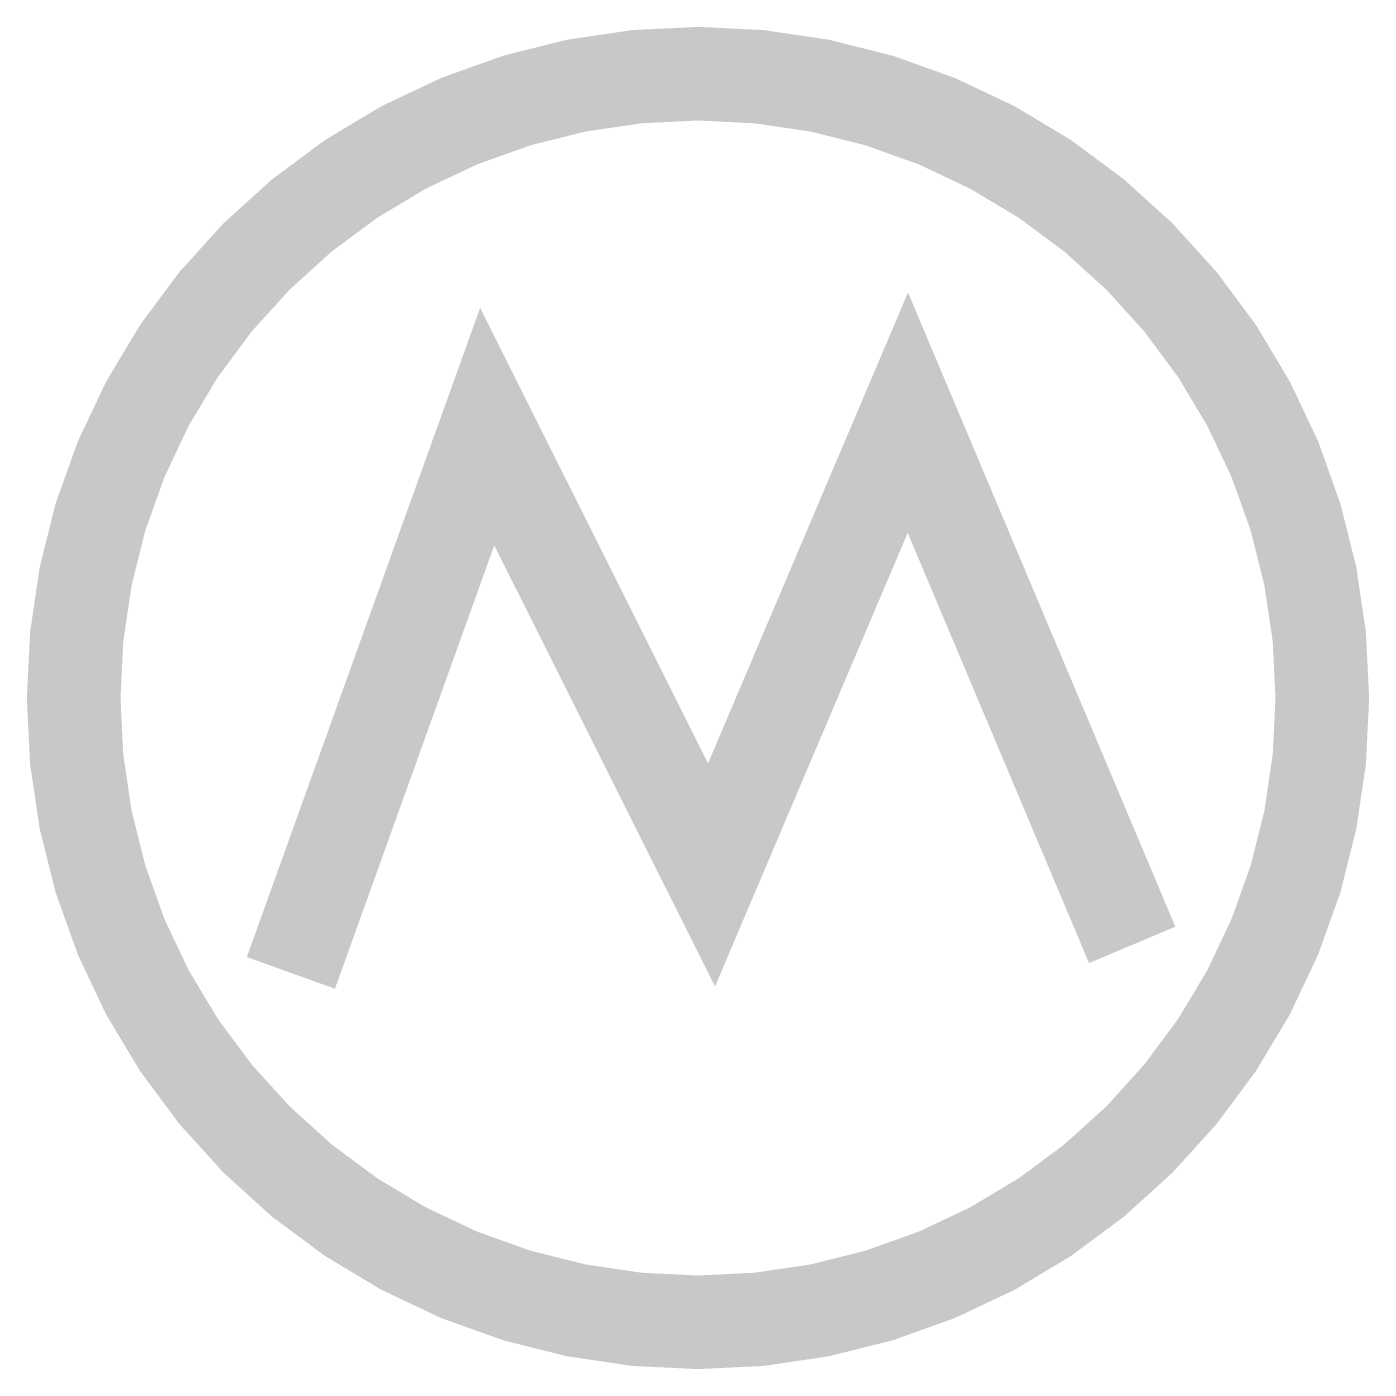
# Model space of a CAD drawing. Extents: x 0 to 4.3, y 0.01 to 4.31.
import ezdxf

# ---------------------------------------------------------------- set-up
doc = ezdxf.new("R2010")
doc.units = 0
doc.header["$MEASUREMENT"] = 0
doc.layers.get('0').update_dxf_attribs({"linetype": 'CONTINUOUS'})

msp = doc.modelspace()

# ---------------------------------------------------------------- linework, layer by layer
at = {"const_width": 0.3}
msp.add_lwpolyline([(2.152, 0.159, 1), (2.152, 4.159, 1), (2.152, 0.159, 1)], format="xyb", dxfattribs=at)
msp.add_lwpolyline([(0.8479, 1.2784), (1.4767, 3.0282), (2.1954, 1.5924), (2.8243, 3.0731), (3.5429, 1.3681)], dxfattribs=at)

doc.saveas('drawing.dxf')
